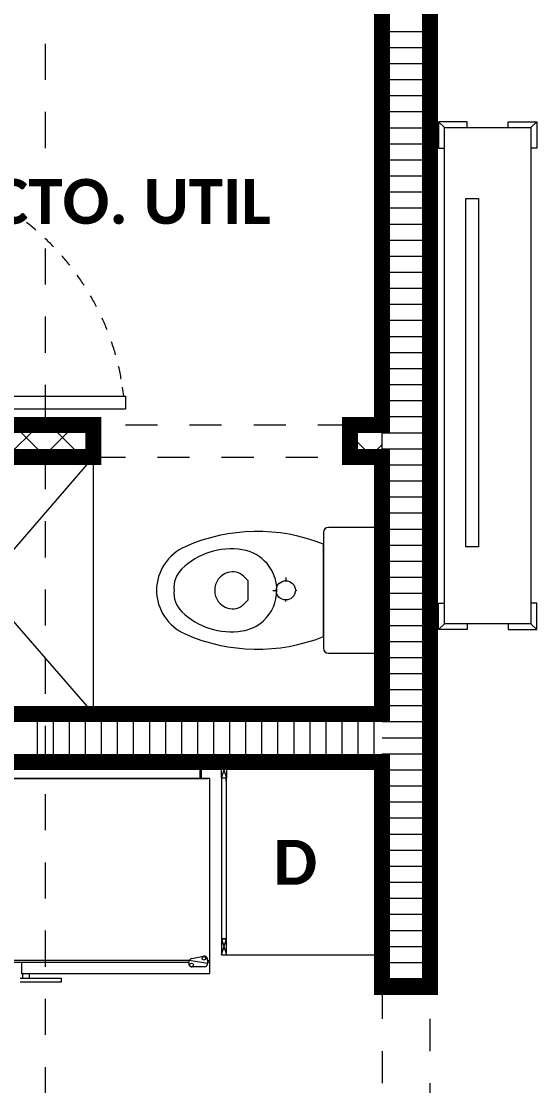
# Model space of a CAD drawing. Header units: metres. Extents: x -144 to 1000, y -717 to 29.
# Drawn here: x 649.78 to 651.387, y -566.422 to -563.107 of the extents above; entities that cross this region are included whole.
import ezdxf

# ---------------------------------------------------------------- set-up
doc = ezdxf.new("R2010")
doc.units = ezdxf.units.M
doc.linetypes.add('Basculante', pattern=[0.11625, 0.075, -0.04125])
doc.linetypes.add('basculante modificado', pattern=[0.18, 0.1125, -0.0675])
doc.layers.get('0').update_dxf_attribs({"color": 1})
doc.layers.add('00-MEDICION', color=30, linetype='Continuous')
for name, color, linetype, lineweight in [('A-DETL', 1, 'Continuous', 9), ('A-DETL-GENF', 1, 'Continuous', 9), ('A-DETL-MEDM', 1, 'Continuous', 30), ('A-DOOR', 1, 'Continuous', 9), ('A-WALL', 4, 'Continuous', 9), ('G-ANNO-TEXT', 2, 'Continuous', 9), ('I-FURN', 2, 'Continuous', 9), ('P-SANR-FIXT', 1, 'Continuous', 9)]:
    doc.layers.add(name, color=color, linetype=linetype, lineweight=lineweight)
doc.layers.add('A-WALL-PATT', color=7, linetype='Continuous', lineweight=35, true_color=0x9c9c9c)
doc.styles.add('Calibri_B', font='calibrib.ttf', dxfattribs={"height": 0.165})

# ---------------------------------------------------------------- blocks, each defined once
blk = doc.blocks.new('A')
at = {"layer": 'A-DETL', "color": 7, "linetype": 'basculante modificado'}
blk.add_line((648.801, -499.6485), (648.801, -506.4485), dxfattribs=at)
at = {"layer": 'A-DETL-GENF', "linetype": 'Basculante'}
for p, q in [((649.7509, -503.5986), (648.9509, -503.5986)), ((648.9509, -503.6986), (649.7509, -503.6986)), ((649.8509, -505.3485), (649.8509, -506.3485)), ((650.0009, -506.3485), (650.0009, -505.3485))]:
    blk.add_line(p, q, dxfattribs=at)
at = {"layer": 'A-DETL-MEDM'}
for p, q in [((648.9509, -503.5986), (648.9509, -503.6986)), ((649.7509, -503.6986), (649.7509, -503.5986)), ((650.0009, -505.3485), (649.8509, -505.3485))]:
    blk.add_line(p, q, dxfattribs=at)
at = {"layer": 'A-DOOR', "lineweight": 15}
for p, q in [((648.2709, -503.5086), (649.0509, -503.5086)), ((649.0509, -503.5086), (649.0509, -503.5486)), ((648.2609, -503.5486), (649.0509, -503.5486))]:
    blk.add_line(p, q, dxfattribs=at)
at = {"layer": 'A-DOOR'}
for start, end in [(49.3702, 52.0705), (43.9406, 46.6605), (38.4672, 41.2097), (32.9441, 35.7122), (27.366, 30.1622), (21.7283, 24.5549), (15.8316, 18.8857), (10.2582, 13.1511), (10.2582, 13.1511), (6.4594, 8.45)]:
    blk.add_arc((648.2509, -503.5986), 0.8, start, end, dxfattribs=at)
at = {"layer": 'A-WALL', "lineweight": 35}
for p, q in [((649.8509, -501.3485), (649.8509, -503.5986)), ((650.0009, -505.3485), (650.0009, -501.3485)), ((648.9509, -503.5986), (648.1509, -503.5986)), ((649.8509, -503.5986), (649.7509, -503.5986)), ((648.2509, -503.6986), (648.9509, -503.6986)), ((649.7509, -503.6986), (649.8509, -503.6986)), ((649.8509, -503.6986), (649.8509, -504.4986)), ((649.8509, -504.4986), (648.2509, -504.4986)), ((648.1509, -504.6486), (649.8509, -504.6486)), ((649.8509, -504.6486), (649.8509, -505.3485))]:
    blk.add_line(p, q, dxfattribs=at)
at = {"layer": 'A-WALL'}
blk.add_line((649.8509, -503.6986), (649.8509, -503.5986), dxfattribs=at)
at = {"layer": 'A-WALL-PATT', "color": 8, "lineweight": 5, "true_color": 0x727272}
for p, q in [((650.0009, -502.3736), (649.8509, -502.3736)), ((650.0009, -502.4236), (649.8509, -502.4236)), ((650.0009, -502.4736), (649.8509, -502.4736)), ((650.0009, -502.5236), (649.8509, -502.5236)), ((650.0009, -502.5736), (649.8509, -502.5736)), ((650.0009, -502.6236), (649.8509, -502.6236)), ((650.0009, -502.6736), (649.8509, -502.6736)), ((650.0009, -502.7236), (649.8509, -502.7236)), ((650.0009, -502.7736), (649.8509, -502.7736)), ((650.0009, -502.8236), (649.8509, -502.8236)), ((650.0009, -502.8736), (649.8509, -502.8736)), ((650.0009, -502.9236), (649.8509, -502.9236)), ((650.0009, -502.9736), (649.8509, -502.9736)), ((650.0009, -503.0236), (649.8509, -503.0236)), ((650.0009, -503.0736), (649.8509, -503.0736)), ((650.0009, -503.1236), (649.8509, -503.1236)), ((650.0009, -503.1736), (649.8509, -503.1736)), ((650.0009, -503.2236), (649.8509, -503.2236)), ((650.0009, -503.2736), (649.8509, -503.2736)), ((650.0009, -503.3236), (649.8509, -503.3236)), ((650.0009, -503.3736), (649.8509, -503.3736)), ((650.0009, -503.4236), (649.8509, -503.4236)), ((650.0009, -503.4736), (649.8509, -503.4736)), ((650.0009, -503.5236), (649.8509, -503.5236)), ((650.0009, -503.5736), (649.8509, -503.5736)), ((650.0009, -503.6236), (649.8509, -503.6236)), ((650.0009, -503.6736), (649.8509, -503.6736)), ((650.0009, -503.7236), (649.8509, -503.7236)), ((650.0009, -503.7736), (649.8509, -503.7736)), ((650.0009, -503.8236), (649.8509, -503.8236)), ((650.0009, -503.8736), (649.8509, -503.8736)), ((650.0009, -503.9236), (649.8509, -503.9236)), ((650.0009, -503.9736), (649.8509, -503.9736)), ((650.0009, -504.0236), (649.8509, -504.0236)), ((650.0009, -504.0736), (649.8509, -504.0736)), ((650.0009, -504.1236), (649.8509, -504.1236)), ((650.0009, -504.1736), (649.8509, -504.1736)), ((650.0009, -504.2236), (649.8509, -504.2236)), ((650.0009, -504.2736), (649.8509, -504.2736)), ((650.0009, -504.3236), (649.8509, -504.3236)), ((650.0009, -504.3736), (649.8509, -504.3736)), ((650.0009, -504.4236), (649.8509, -504.4236)), ((650.0009, -504.4736), (649.8509, -504.4736)), ((648.7756, -504.4986), (648.7756, -504.6486)), ((648.8256, -504.4986), (648.8256, -504.6486)), ((648.8756, -504.4986), (648.8756, -504.6486)), ((648.9256, -504.4986), (648.9256, -504.6486)), ((648.9756, -504.4986), (648.9756, -504.6486)), ((649.0256, -504.4986), (649.0256, -504.6486)), ((649.0756, -504.4986), (649.0756, -504.6486)), ((649.1256, -504.4986), (649.1256, -504.6486)), ((649.1756, -504.4986), (649.1756, -504.6486)), ((649.2256, -504.4986), (649.2256, -504.6486)), ((649.2756, -504.4986), (649.2756, -504.6486)), ((649.3256, -504.4986), (649.3256, -504.6486)), ((649.3756, -504.4986), (649.3756, -504.6486)), ((649.4256, -504.4986), (649.4256, -504.6486)), ((649.4756, -504.4986), (649.4756, -504.6486)), ((649.5256, -504.4986), (649.5256, -504.6486)), ((649.5756, -504.4986), (649.5756, -504.6486)), ((649.6256, -504.4986), (649.6256, -504.6486)), ((649.6756, -504.4986), (649.6756, -504.6486)), ((649.7256, -504.4986), (649.7256, -504.6486)), ((649.7756, -504.4986), (649.7756, -504.6486)), ((649.8256, -504.4986), (649.8256, -504.6486)), ((650.0009, -504.5236), (649.8509, -504.5236)), ((650.0009, -504.5736), (649.8509, -504.5736)), ((650.0009, -504.6236), (649.8509, -504.6236)), ((650.0009, -504.6736), (649.8509, -504.6736)), ((650.0009, -504.7236), (649.8509, -504.7236)), ((650.0009, -504.7736), (649.8509, -504.7736)), ((650.0009, -504.8236), (649.8509, -504.8236)), ((650.0009, -504.8736), (649.8509, -504.8736)), ((650.0009, -504.9236), (649.8509, -504.9236)), ((650.0009, -504.9736), (649.8509, -504.9736)), ((650.0009, -505.0236), (649.8509, -505.0236)), ((650.0009, -505.0736), (649.8509, -505.0736)), ((650.0009, -505.1236), (649.8509, -505.1236)), ((650.0009, -505.1736), (649.8509, -505.1736)), ((650.0009, -505.2236), (649.8509, -505.2236)), ((650.0009, -505.2736), (649.8509, -505.2736)), ((650.0009, -505.3236), (649.8509, -505.3236))]:
    blk.add_line(p, q, dxfattribs=at)
at = {"layer": 'A-WALL-PATT', "color": 8, "lineweight": 5, "true_color": 0x747474}
for p, q in [((648.6806, -503.6986), (648.7806, -503.5986)), ((648.8032, -503.6986), (648.7032, -503.5986)), ((648.7938, -503.6986), (648.8938, -503.5986)), ((648.9163, -503.6986), (648.8163, -503.5986)), ((648.9509, -503.62), (648.9295, -503.5986)), ((649.7509, -503.6465), (649.7989, -503.5986)), ((649.8509, -503.6149), (649.8346, -503.5986)), ((649.8214, -503.6986), (649.7509, -503.628)), ((648.9069, -503.6986), (648.9509, -503.6546)), ((649.812, -503.6986), (649.8509, -503.6597))]:
    blk.add_line(p, q, dxfattribs=at)
at = {"layer": 'I-FURN'}
for p, q in [((650.0269, -502.6547), (650.0269, -502.7361)), ((650.1164, -502.6547), (650.0269, -502.6547)), ((650.0269, -502.6547), (650.0455, -502.6717)), ((650.0455, -504.2184), (650.0455, -502.6717)), ((650.0455, -502.6717), (650.3146, -502.6717)), ((650.1164, -502.6717), (650.1164, -502.6547)), ((650.2437, -502.6547), (650.3333, -502.6547)), ((650.2437, -502.6717), (650.2437, -502.6547)), ((650.3333, -502.6547), (650.3146, -502.6717)), ((650.3146, -502.6717), (650.3146, -504.2184)), ((650.3333, -502.6547), (650.3333, -502.7361)), ((650.0269, -502.7361), (650.0455, -502.7361)), ((650.3333, -502.7361), (650.3146, -502.7361)), ((650.1127, -503.9776), (650.1127, -502.8936)), ((650.1127, -502.8936), (650.1519, -502.8936)), ((650.1519, -502.8936), (650.1519, -503.9776)), ((650.1519, -503.9776), (650.1127, -503.9776)), ((650.0269, -504.154), (650.0455, -504.154)), ((650.0269, -504.2354), (650.0269, -504.154)), ((650.3333, -504.154), (650.3146, -504.154)), ((650.3333, -504.2354), (650.3333, -504.154)), ((650.0269, -504.2354), (650.0455, -504.2184)), ((650.3146, -504.2184), (650.0455, -504.2184)), ((650.1164, -504.2184), (650.1164, -504.2354)), ((650.2437, -504.2184), (650.2437, -504.2354)), ((650.3333, -504.2354), (650.3146, -504.2184)), ((650.1164, -504.2354), (650.0269, -504.2354)), ((650.2437, -504.2354), (650.3333, -504.2354)), ((649.2877, -504.6583), (648.4797, -504.6583)), ((649.2877, -504.6992), (649.2877, -504.6583)), ((649.3509, -504.6986), (649.3659, -504.6486)), ((649.3509, -504.6486), (649.3659, -504.6986)), ((649.3509, -504.6986), (649.3509, -504.6486)), ((649.3509, -504.6486), (649.3659, -504.6486)), ((649.3659, -504.6486), (649.8309, -504.6486)), ((649.3659, -504.6486), (649.3659, -504.6986)), ((649.8309, -504.6986), (649.8509, -504.6486)), ((649.8309, -504.6486), (649.8509, -504.6986)), ((649.8509, -504.6486), (649.8309, -504.6486)), ((649.8309, -504.6486), (649.8309, -504.6986)), ((649.8509, -504.6986), (649.8509, -504.6486)), ((648.4847, -504.6632), (649.2832, -504.6632)), ((649.2832, -504.6632), (649.2832, -504.6992)), ((648.4537, -504.6992), (649.3077, -504.6992)), ((649.3137, -504.6992), (648.4537, -504.6992)), ((649.3137, -505.3075), (649.3137, -504.6992)), ((649.3509, -504.6986), (649.3509, -505.1986)), ((649.3659, -504.6986), (649.3509, -504.6986)), ((649.3659, -504.6986), (649.3509, -504.6986)), ((649.3637, -504.6992), (649.3637, -504.708)), ((649.3659, -505.1986), (649.3659, -504.6986)), ((649.8309, -504.6986), (649.8509, -504.6986)), ((649.8309, -504.6986), (649.8509, -504.6986)), ((649.8309, -505.2009), (649.8309, -504.7009)), ((649.8509, -504.6986), (649.8509, -505.1986)), ((649.3509, -505.1986), (649.3659, -505.1986)), ((649.3509, -505.2486), (649.3659, -505.1986)), ((649.3509, -505.1986), (649.3659, -505.2486)), ((649.3509, -505.1986), (649.3509, -505.2486)), ((649.3659, -505.1986), (649.3509, -505.1986)), ((649.3659, -505.2486), (649.3659, -505.1986)), ((649.8509, -505.1986), (649.8309, -505.1986)), ((649.8309, -505.2486), (649.8509, -505.1986)), ((649.8309, -505.1986), (649.8509, -505.2486)), ((649.8309, -505.2486), (649.8309, -505.1986)), ((649.8309, -505.1986), (649.8509, -505.1986)), ((649.8509, -505.1986), (649.8509, -505.2486)), ((649.2577, -505.2603), (649.2944, -505.2527)), ((649.3509, -505.2486), (649.3659, -505.2486)), ((649.3659, -505.2486), (649.8309, -505.2486)), ((649.8509, -505.2486), (649.8309, -505.2486)), ((649.25, -505.2667), (648.5179, -505.2667)), ((648.5192, -505.2715), (649.2487, -505.2715)), ((648.7268, -505.2715), (648.7268, -505.3075)), ((649.2483, -505.2731), (649.2494, -505.2684)), ((649.3074, -505.2757), (649.25, -505.2667)), ((649.2966, -505.2865), (649.2588, -505.2865)), ((649.3074, -505.2633), (649.3074, -505.2757)), ((649.3074, -505.2667), (649.3137, -505.2667)), ((649.3074, -505.2715), (649.3137, -505.2715)), ((648.7225, -505.3212), (648.8505, -505.3212)), ((648.7268, -505.3075), (649.3137, -505.3075)), ((648.7312, -505.3212), (648.7312, -505.3075)), ((648.7508, -505.3075), (648.7508, -505.3212)), ((648.8505, -505.3212), (648.8505, -505.3339)), ((648.8505, -505.3339), (648.7225, -505.3339))]:
    blk.add_line(p, q, dxfattribs=at)
for centre in [(649.2957, -505.2598), (649.2572, -505.2802)]:
    blk.add_circle(centre, 0.00571, dxfattribs=at)
for centre, start, end in [((649.2966, -505.2633), 0, 101.7082), ((649.2588, -505.2757), 166.3237, 270), ((649.2599, -505.2709), 101.7082, 166.3237), ((649.2966, -505.2757), 270, 0)]:
    blk.add_arc(centre, 0.0108, start, end, dxfattribs=at)
at = {"layer": 'P-SANR-FIXT'}
for p, q in [((648.9509, -503.6986), (648.6298, -504.0696)), ((648.9509, -503.6986), (648.9509, -504.4986)), ((649.8359, -503.9181), (649.6836, -503.9181)), ((649.6686, -503.9331), (649.6686, -504.1136)), ((649.6686, -504.2575), (649.6686, -503.9696)), ((649.4203, -504.0704), (649.4326, -504.0828)), ((649.4326, -504.0828), (649.4326, -504.1443)), ((649.5509, -504.0735), (649.5509, -504.0835)), ((648.6285, -504.1262), (648.9511, -504.4986)), ((649.5109, -504.1136), (649.5209, -504.1136)), ((649.5859, -504.1136), (649.5809, -504.1136)), ((649.6686, -504.1136), (649.6686, -504.294)), ((649.4326, -504.1443), (649.4203, -504.1567)), ((649.5509, -504.1485), (649.5509, -504.1435)), ((649.6836, -504.309), (649.8359, -504.309))]:
    blk.add_line(p, q, dxfattribs=at)
blk.add_circle((649.5509, -504.1136), 0.03, dxfattribs=at)
for centre, radius, start, end in [((649.4627, -504.4886), 0.5584, 68.3591, 113.7969), ((649.6836, -503.9331), 0.015, 90, 180), ((649.8359, -503.9331), 0.015, 0, 90), ((649.2979, -504.1149), 0.15, 113.7969, 179.4689), ((649.3805, -504.2041), 0.2199, 80.9061, 134.3974), ((649.395, -504.1135), 0.1282, 359.9985, 80.9061), ((649.2837, -504.1053), 0.0816, 134.3974, 185.8355), ((649.3874, -504.1136), 0.0581, 107.1865, 252.8171), ((649.385, -504.1058), 0.05, 45, 107.1865), ((649.2979, -504.1122), 0.15, 180.5311, 246.2031), ((649.2837, -504.1218), 0.0816, 174.1645, 225.6026), ((649.395, -504.1136), 0.1282, 312.4453, 0.0015), ((649.385, -504.1213), 0.05, 252.8171, 315), ((649.3805, -504.023), 0.2199, 225.6026, 279.0939), ((649.395, -504.1136), 0.1282, 279.0939, 312.4453), ((649.4627, -503.7385), 0.5584, 246.2031, 291.6409), ((649.6836, -504.294), 0.015, 180, 270), ((649.8359, -504.294), 0.015, 270, 0)]:
    blk.add_arc(centre, radius, start, end, dxfattribs=at)
at = {"layer": 'G-ANNO-TEXT', "style": 'Calibri_B'}
for s, p in [('CTO. UTIL', (648.6338, -502.9722)), ('D', (649.5127, -505.0308))]:
    blk.add_text(s, height=0.14, dxfattribs=at).set_placement(p)

msp = doc.modelspace()

# ---------------------------------------------------------------- linework, layer by layer
at = {"layer": '00-MEDICION'}
for points in [[(649.2042, -565.414, 0.05, 0.05, 0), (650.9042, -565.414, 0.05, 0.05, 0), (650.9042, -566.114, 0.05, 0.05, 0), (651.0542, -566.114, 0.05, 0.05, 0), (651.0542, -562.114, 0.05, 0.05, 0)], [(649.3042, -562.114, 0.05, 0.05, 0), (650.9042, -562.114, 0.05, 0.05, 0), (650.9042, -564.364, 0.05, 0.05, 0), (650.8042, -564.364, 0.05, 0.05, 0), (650.8042, -564.464, 0.05, 0.05, 0), (650.9042, -564.464, 0.05, 0.05, 0), (650.9042, -565.264, 0.05, 0.05, 0), (649.2989, -565.264, 0.05, 0.05, 0)], [(649.2989, -564.464, 0.05, 0.05, 0), (650.0042, -564.464, 0.05, 0.05, 0), (650.0042, -564.364, 0.05, 0.05, 0), (649.2042, -564.364, 0.05, 0.05, 0)]]:
    msp.add_lwpolyline(points, format="xyseb", dxfattribs=at)

# ---------------------------------------------------------------- block references
at = {"color": 3}
msp.add_blockref('A', (1.0534, -60.7655), dxfattribs=at)

doc.saveas('drawing.dxf')
